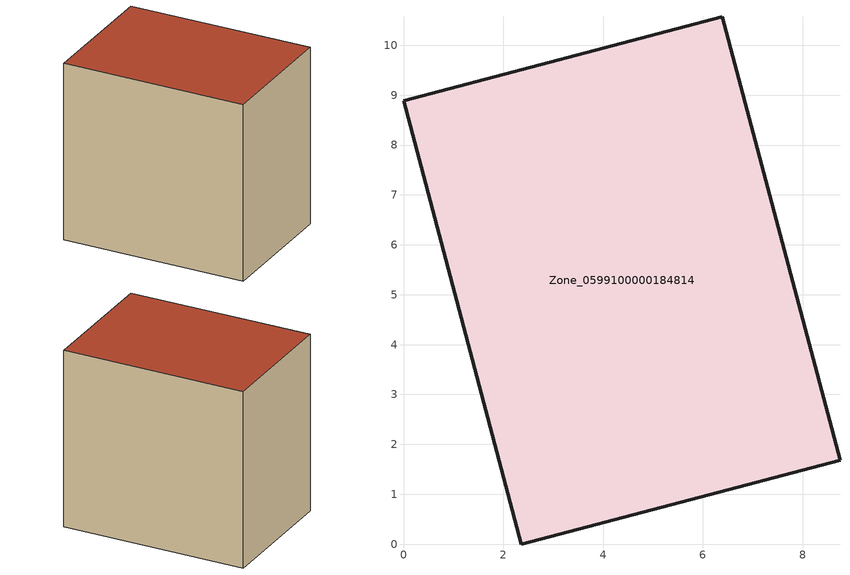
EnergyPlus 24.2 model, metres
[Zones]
Zone_0599100000184814
 floor ground (C_G): 2.36,0 0,8.89 6.39,10.57 8.75,1.68 z3.17
 wall outside (C_F): 2.36,0 8.75,1.68 6.39,10.57 0,8.89 2.36,0 z3.17:12.12
 roof outside (C_R): 0,8.89 2.36,0 8.75,1.68 6.39,10.57 z12.12
[BUILDING]
Pand.0599100000184814: North Axis=0; Terrain=City; Loads Convergence Tolerance Value=0.04; Temperature Convergence Tolerance Value=0.4; Solar Distribution=FullExterior; Maximum Number of Warmup Days=25; Minimum Number of Warmup Days=1
[Site:Location]
Rotterdam.The.Hague.AP_ZH_NLD Design_Conditions: Latitude=51.96; Longitude=4.45; Time Zone=1; Elevation=-4.5
[SITE:GROUNDTEMPERATURE:BUILDINGSURFACE]
18, 18, 18, 18, 18, 18, 18, 18, 18, 18, 18, 18
[MATERIAL] Thermal Absorptance=0.9; Solar Absorptance=0.7; Visible Absorptance=0.7
Name | Roughness | Thickness | Conductivity | Density | Specific Heat
G.TI.1946-1964 | MediumSmooth | 0.15 | 1 | 540 | 1210
F.TI.1946-1964 | Rough | 0.3 | 0.857143 | 1920 | 840
R.TI.1946-1964 | MediumRough | 0.2 | 0.277778 | 1500 | 1000
[CONSTRUCTION]
C_G: G.TI.1946-1964
C_F: F.TI.1946-1964
C_R: R.TI.1946-1964
[ZONE]
Zone_0599100000184814: Type=1; Multiplier=1; Ceiling Height=Autocalculate; Volume=Autocalculate; Floor Area=autocalculate; Part of Total Floor Area=Yes
[ZONEINFILTRATION:DESIGNFLOWRATE]
Infil_Zone_0599100000184814: Zone or ZoneList or Space or SpaceList=Zone_0599100000184814; Schedule=AlwaysOn; Design Flow Rate Calculation Method=Flow/Area; Flow Rate per Floor Area=0.003; Constant Term Coefficient=1; Temperature Term Coefficient=0; Velocity Term Coefficient=0; Velocity Squared Term Coefficient=0
[HVACTEMPLATE:ZONE:IDEALLOADSAIRSYSTEM]
Zone_0599100000184814: Maximum Heating Supply Air Temperature=50; Minimum Cooling Supply Air Temperature=13; Maximum Heating Supply Air Humidity Ratio=0.0156; Minimum Cooling Supply Air Humidity Ratio=0.0077; Heating Limit=NoLimit; Cooling Limit=NoLimit; Dehumidification Control Type=ConstantSensibleHeatRatio; Cooling Sensible Heat Ratio=0.7; Dehumidification Setpoint=60; Humidification Control Type=None; Humidification Setpoint=30; Outdoor Air Method=None; Outdoor Air Flow Rate per Person=0.00944; Outdoor Air Flow Rate per Zone Floor Area=0; Outdoor Air Flow Rate per Zone=0; Demand Controlled Ventilation Type=None; Outdoor Air Economizer Type=NoEconomizer; Heat Recovery Type=None; Sensible Heat Recovery Effectiveness=0.7; Latent Heat Recovery Effectiveness=0.65
[ZONECONTROL:THERMOSTAT]
ThermostatControl_Zone_0599100000184814: Zone or ZoneList=Zone_0599100000184814; Control Type Schedule=DualSetpointControlType; Control 1=Thermostat_Zone_0599100000184814; Temperature Difference Between Cutout And Setpoint=0
[THERMOSTATSETPOINT:DUALSETPOINT]
Thermostat_Zone_0599100000184814: Heating Setpoint Temperature Schedule=HeatingSetpoint_Zone_0599100000184814; Cooling Setpoint Temperature Schedule=CoolingSetpoint_Zone_0599100000184814
[SCHEDULE:COMPACT]
HeatingSetpoint_Zone_0599100000184814: Through: 12/31, For: AllDays, Until: 24:00, 21
CoolingSetpoint_Zone_0599100000184814: Through: 12/31, For: AllDays, Until: 24:00, 24
DualSetpointControlType: Through: 12/31, For: AllDays, Until: 24:00, 4
AlwaysOn: Through: 12/31, For: AllDays, Until: 24:00, 1
